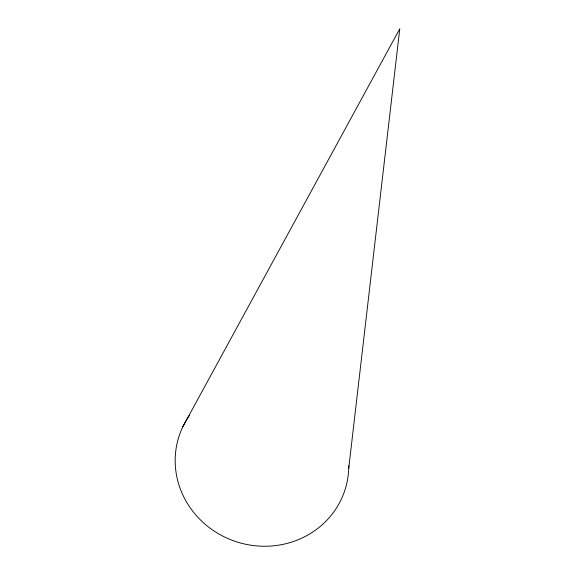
<?xml version="1.0" encoding="UTF-8"?>
<svg xmlns="http://www.w3.org/2000/svg" width="575" height="575" viewBox="0 0 575 575"><rect width="100%" height="100%" fill="white"/><g stroke="black" fill="none" stroke-linecap="round" stroke-linejoin="round"><path stroke-width="0.86" d="M348.73 468.258L399.783 28.75L182.828 426.751M348.773 465.721A87.206 82.649 17.6 0 1 237.123 542.002A87.206 82.649 17.6 0 1 189.419 415.452"/></g></svg>
